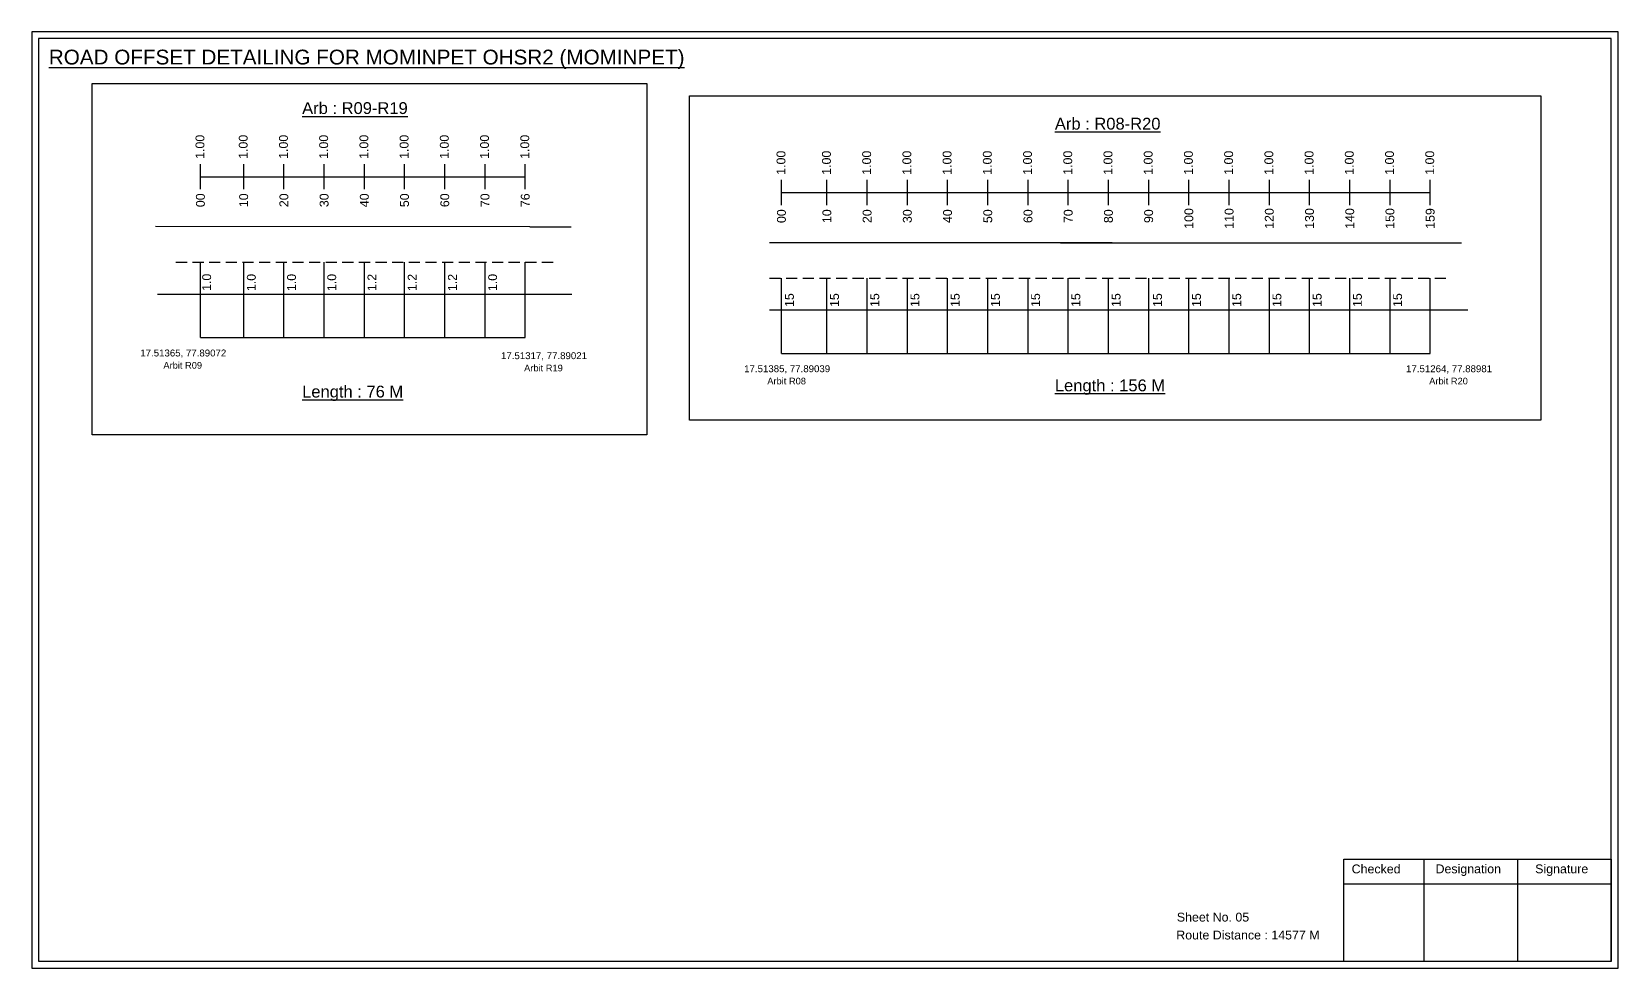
# Model space of a CAD drawing. Header units: inches. Extents: x 1446 to 12099, y 451 to 5049.
# Drawn here: x 5928 to 6464, y 4042 to 4359 of the extents above; entities that cross this region are included whole.
import ezdxf

# ---------------------------------------------------------------- set-up
doc = ezdxf.new("R2010")
doc.units = ezdxf.units.IN
doc.header["$MEASUREMENT"] = 0
doc.linetypes.add('DASHED2', pattern=[0.375, 0.25, -0.125])
doc.layers.add('PDF_Geometry', color=7, linetype='Continuous')
doc.layers.add('PDF_Text', color=5, linetype='Continuous')
doc.styles.add('PDF Arial', font='arial.ttf')
doc.styles.get("Standard").update_dxf_attribs({"font": 'arial.ttf'})

msp = doc.modelspace()

# ---------------------------------------------------------------- linework, layer by layer
at = {"color": 217, "true_color": 0x93278f}
for p, q in [((5985.07, 4305.59), (5985.07, 4314.14)), ((5999.7, 4305.59), (5999.7, 4314.14)), ((6013.3, 4305.59), (6013.3, 4314.14)), ((6026.9, 4305.59), (6026.9, 4314.14)), ((6040.5, 4305.59), (6040.5, 4314.14)), ((6054.1, 4305.59), (6054.1, 4314.14)), ((6067.7, 4305.59), (6067.7, 4314.14)), ((6081.3, 4305.59), (6081.3, 4314.14)), ((6094.9, 4305.59), (6094.9, 4314.14)), ((5985.07, 4309.86), (6094.9, 4309.86)), ((6181.54, 4300.21), (6181.54, 4308.77)), ((6196.91, 4300.21), (6196.91, 4308.77)), ((6210.51, 4300.21), (6210.51, 4308.77)), ((6224.11, 4300.21), (6224.11, 4308.77)), ((6237.71, 4300.21), (6237.71, 4308.77)), ((6251.31, 4300.21), (6251.31, 4308.77)), ((6264.91, 4300.21), (6264.91, 4308.77)), ((6278.51, 4300.21), (6278.51, 4308.77)), ((6292.11, 4300.21), (6292.11, 4308.77)), ((6305.71, 4300.21), (6305.71, 4308.77)), ((6319.31, 4300.21), (6319.31, 4308.77)), ((6332.91, 4300.21), (6332.91, 4308.77)), ((6346.51, 4300.21), (6346.51, 4308.77)), ((6360.11, 4300.21), (6360.11, 4308.77)), ((6373.71, 4300.21), (6373.71, 4308.77)), ((6387.31, 4300.21), (6387.31, 4308.77)), ((6400.91, 4300.21), (6400.91, 4308.77)), ((6181.54, 4304.48), (6400.91, 4304.48))]:
    msp.add_line(p, q, dxfattribs=at)
for p, q in [((6096.5, 4292.86), (5969.89, 4293.04)), ((6096.5, 4292.86), (6110.45, 4292.86)), ((6293.32, 4287.49), (6177.48, 4287.49)), ((6275.84, 4287.49), (6411.47, 4287.49)), ((5985.07, 4255.44), (5985.07, 4280.98)), ((5999.7, 4255.44), (5999.7, 4280.98)), ((6013.3, 4255.44), (6013.3, 4280.98)), ((6026.9, 4255.44), (6026.9, 4280.98)), ((6040.5, 4255.44), (6040.5, 4280.98)), ((6054.1, 4255.44), (6054.1, 4280.98)), ((6067.7, 4255.44), (6067.7, 4280.98)), ((6081.3, 4255.44), (6081.3, 4280.98)), ((6094.9, 4255.44), (6094.9, 4280.98)), ((6181.54, 4250.07), (6181.54, 4275.6)), ((6196.91, 4250.07), (6196.91, 4275.6)), ((6210.51, 4250.07), (6210.51, 4275.6)), ((6224.11, 4250.07), (6224.11, 4275.6)), ((6237.71, 4250.07), (6237.71, 4275.6)), ((6251.31, 4250.07), (6251.31, 4275.6)), ((6264.91, 4250.07), (6264.91, 4275.6)), ((6278.51, 4250.07), (6278.51, 4275.6)), ((6292.11, 4250.07), (6292.11, 4275.6)), ((6305.71, 4250.07), (6305.71, 4275.6)), ((6319.31, 4250.07), (6319.31, 4275.6)), ((6332.91, 4250.07), (6332.91, 4275.6)), ((6346.51, 4250.07), (6346.51, 4275.6)), ((6360.11, 4250.07), (6360.11, 4275.6)), ((6373.71, 4250.07), (6373.71, 4275.6)), ((6387.31, 4250.07), (6387.31, 4275.6)), ((6400.91, 4250.07), (6400.91, 4275.6)), ((5970.52, 4270.18), (6096.5, 4270.18)), ((6096.5, 4270.18), (6110.7, 4270.18)), ((6177.48, 4264.8), (6413.57, 4264.8))]:
    msp.add_line(p, q)
at = {"linetype": 'DASHED2', "ltscale": 15}
for p, q in [((5976.79, 4280.98), (6105.47, 4280.98)), ((6177.48, 4275.6), (6407.9, 4275.6))]:
    msp.add_line(p, q, dxfattribs=at)
at = {"color": 5}
for p, q in [((5985.07, 4255.44), (6094.9, 4255.44)), ((6181.54, 4250.07), (6400.91, 4250.07))]:
    msp.add_line(p, q, dxfattribs=at)
for points in [[(5948.47, 4341.39), (6136.03, 4341.39), (6136.03, 4222.57), (5948.47, 4222.57)], [(6150.39, 4337.2), (6438.32, 4337.2), (6438.32, 4227.58), (6150.39, 4227.58)]]:
    msp.add_lwpolyline(points, close=True)
at = {"layer": 'PDF_Geometry'}
for points in [[(5928.02, 4358.88), (5928.02, 4042.17), (6464.49, 4042.17), (6464.49, 4358.88)], [(5930.35, 4356.56), (5930.35, 4044.59), (6462.07, 4044.59), (6462.07, 4356.56)]]:
    msp.add_lwpolyline(points, close=True, dxfattribs=at)
at = {"layer": 'PDF_Geometry', "color": 242, "true_color": 0xcc1f26}
msp.add_lwpolyline([(6462.07, 4044.5), (6371.73, 4044.5), (6371.73, 4079.11), (6462.07, 4079.11)], close=True, dxfattribs=at)
for points in [[(6398.71, 4079.11), (6398.71, 4044.5)], [(6430.44, 4079.11), (6430.44, 4044.5)], [(6371.73, 4070.74), (6462.07, 4070.74)]]:
    msp.add_lwpolyline(points, dxfattribs=at)

# ---------------------------------------------------------------- texts
at = {"color": 242, "true_color": 0xcd2027}
for s, height, p in [('%%UROAD OFFSET DETAILING FOR MOMINPET OHSR2 (MOMINPET)', 5, (5933.8, 4347.81)), ('%%UArb : R09-R19', 4, (6019.46, 4331.06)), ('%%UArb : R08-R20', 4, (6273.99, 4325.79)), ('%%ULength : 76 M', 4, (6019.46, 4235.19)), ('%%ULength : 156 M', 4, (6273.99, 4237.29))]:
    msp.add_text(s, height=height, dxfattribs=at).set_placement(p)
at = {"color": 217, "true_color": 0x93278f}
for s, p in [('1.00', (5986.4, 4315.88)), ('1.00', (6001.03, 4315.88)), ('1.00', (6014.63, 4315.88)), ('1.00', (6028.23, 4315.88)), ('1.00', (6041.83, 4315.88)), ('1.00', (6055.43, 4315.88)), ('1.00', (6069.03, 4315.88)), ('1.00', (6082.63, 4315.88)), ('1.00', (6096.23, 4315.88)), ('1.00', (6182.87, 4310.5)), ('1.00', (6198.24, 4310.5)), ('1.00', (6211.84, 4310.5)), ('1.00', (6225.44, 4310.5)), ('1.00', (6239.04, 4310.5)), ('1.00', (6252.64, 4310.5)), ('1.00', (6266.24, 4310.5)), ('1.00', (6279.84, 4310.5)), ('1.00', (6293.44, 4310.5)), ('1.00', (6307.04, 4310.5)), ('1.00', (6320.64, 4310.5)), ('1.00', (6334.24, 4310.5)), ('1.00', (6347.84, 4310.5)), ('1.00', (6361.44, 4310.5)), ('1.00', (6375.04, 4310.5)), ('1.00', (6388.64, 4310.5)), ('1.00', (6402.24, 4310.5)), ('00', (5986.55, 4299.56)), ('10', (6001.18, 4299.56)), ('20', (6014.78, 4299.56)), ('30', (6028.38, 4299.56)), ('40', (6041.98, 4299.56)), ('50', (6055.58, 4299.56)), ('60', (6069.18, 4299.56)), ('70', (6082.78, 4299.56)), ('76', (6096.38, 4299.56)), ('00', (6183.02, 4294.18)), ('10', (6198.39, 4294.18)), ('20', (6211.99, 4294.18)), ('30', (6225.59, 4294.18)), ('40', (6239.19, 4294.18)), ('50', (6252.79, 4294.18)), ('60', (6266.39, 4294.18)), ('70', (6279.99, 4294.18)), ('80', (6293.59, 4294.18)), ('90', (6307.19, 4294.18)), ('100', (6320.79, 4292.23)), ('110', (6334.39, 4292.23)), ('120', (6347.99, 4292.23)), ('130', (6361.59, 4292.23)), ('140', (6375.19, 4292.23)), ('150', (6388.79, 4292.23)), ('159', (6402.39, 4292.23))]:
    msp.add_text(s, height=3, rotation=90, dxfattribs=at).set_placement(p)
for s, p in [('1.0', (5988.67, 4271.23)), ('1.0', (6003.77, 4271.17)), ('1.0', (6017.37, 4271.17)), ('1.0', (6030.97, 4271.17)), ('1.2', (6044.57, 4271.17)), ('1.2', (6058.17, 4271.17)), ('1.2', (6071.77, 4271.17)), ('1.0', (6085.37, 4271.17)), ('15', (6185.72, 4265.8)), ('15', (6200.98, 4265.8)), ('15', (6214.58, 4265.8)), ('15', (6228.18, 4265.8)), ('15', (6241.78, 4265.8)), ('15', (6255.38, 4265.8)), ('15', (6268.98, 4265.8)), ('15', (6282.58, 4265.8)), ('15', (6296.18, 4265.8)), ('15', (6310.21, 4265.8)), ('15', (6323.38, 4265.8)), ('15', (6336.98, 4265.8)), ('15', (6350.58, 4265.8)), ('15', (6364.18, 4265.8)), ('15', (6377.78, 4265.8)), ('15', (6391.38, 4265.8))]:
    msp.add_text(s, height=3, rotation=90).set_placement(p)
at = {"color": 5}
for s, height, p in [('17.51365, 77.89072', 2.34, (5964.72, 4249.07)), ('17.51317, 77.89021', 2.34, (6086.7, 4248.16)), ('Arbit R09', 2.246, (5972.54, 4244.94)), ('Arbit R19', 2.246, (6094.52, 4244.04)), ('17.51385, 77.89039', 2.34, (6168.92, 4243.75)), ('17.51264, 77.88981', 2.34, (6392.74, 4243.74)), ('Arbit R08', 2.246, (6176.74, 4239.62)), ('Arbit R20', 2.246, (6400.56, 4239.62))]:
    msp.add_text(s, height=height, dxfattribs=at).set_placement(p)
for s, p in [('Sheet No. 05', (6315.23, 4057.97)), ('Route Distance : 14577 M', (6315.04, 4051.92))]:
    msp.add_text(s, height=3).set_placement(p)
at = {"layer": 'PDF_Text', "color": 7, "attachment_point": 7, "style": 'PDF Arial'}
for s, insert, char_height in [('Checked', (6374.34, 4074.22), 3.001), ('Designation', (6402.71, 4073.39), 3.0006), ('Signature', (6436.4, 4073.39), 3.001)]:
    msp.add_mtext(s, dxfattribs=dict(at, insert=insert, char_height=char_height))

doc.saveas('drawing.dxf')
